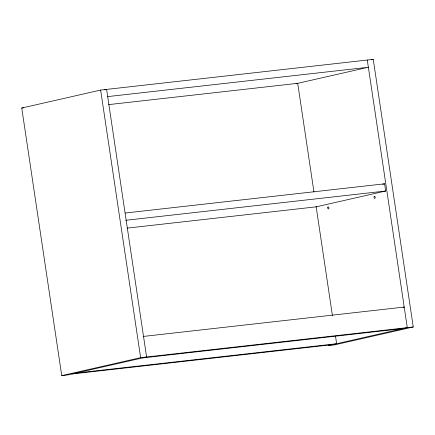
<?xml version="1.0" encoding="UTF-8"?>
<svg xmlns="http://www.w3.org/2000/svg" width="435" height="435" viewBox="0 0 435 435"><rect width="100%" height="100%" fill="white"/><g stroke="black" fill="none" stroke-linecap="round" stroke-linejoin="round"><path stroke-width="0.65" d="M104.634 89.849L106.608 89.398L146.6 356.999L67.708 374.954L61.743 375.628L21.75 108.027L100.643 90.072L373.257 59.372L413.25 326.973L334.357 344.928L328.392 345.602L407.285 327.642L367.292 60.046M371.283 59.823L373.257 59.372M295.974 83.727L368.369 67.251L107.684 96.603M382.604 184.266L384.594 183.815L385.671 191.019L316.174 206.837L127.074 228.13M61.743 375.628L140.635 357.668L413.25 326.973M403.049 307.322L404.213 307.061L143.523 336.413M21.75 108.027L23.74 107.804M108.614 104.623L297.714 83.33L313.961 192.052M125.253 213.019L384.594 183.815M125.655 220.3L385.671 191.019M142.539 357.923L403.223 328.566M75.946 373.078L336.63 343.726L335.526 336.342M71.884 374.002L332.568 344.65M316.071 206.146L332.416 315.538M100.643 90.072L140.635 357.668M327.811 207.267A1.044 0.593 83.6 0 0 328.327 208.93A1.044 0.593 83.6 0 0 328.849 207.511A1.044 0.593 83.6 0 0 327.811 207.267M374.1 196.734A1.044 0.593 83.6 0 0 374.617 198.398A1.044 0.593 83.6 0 0 375.139 196.973A1.044 0.593 83.6 0 0 374.1 196.734"/></g></svg>
